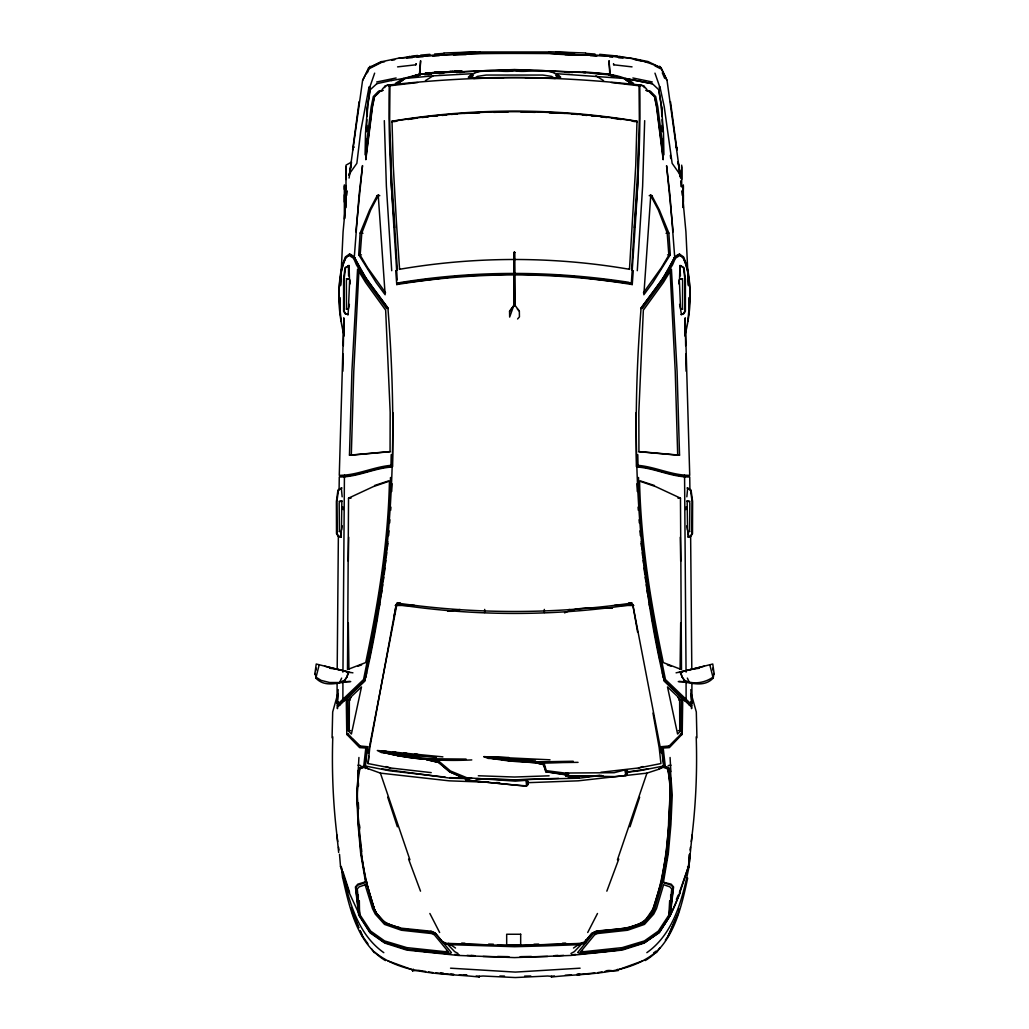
<?xml version="1.0" encoding="UTF-8"?>
<svg xmlns="http://www.w3.org/2000/svg" width="1029" height="1029" viewBox="0 0 1029 1029"><rect width="100%" height="100%" fill="white"/><g stroke="black" fill="none" stroke-linecap="round" stroke-linejoin="round"><path stroke-width="1.5" d="M344.355 202.057L344.355 194.79M344.355 189.387L344.355 185.979M344.792 212.296L344.792 204.256M344.792 197.542L344.792 192.474M346.001 201.838L346.001 194.455M346.001 189.053L346.001 185.529M346.001 179.483L346.001 166.814M681.687 179.47L681.687 166.814M682.896 206.829L682.896 204.141M682.896 197.427L682.896 192.474M683.333 202.057L683.333 194.79M683.333 189.387L683.333 185.979M338.554 705.045L343.699 699.9L342.876 698.974L342.927 681.494M342.953 671.963L344.419 476.967L345.242 476.144L344.522 475.321M349.255 730.346L349.358 699.488L351.198 697.289M392.641 466.587L392.846 412.59M390.48 477.482C389.515 545.679 377.18 612.937 363.546 679.539L337.731 704.222L337.01 703.193L337.113 683.951M337.19 669.519L338.361 536.366M382.364 89.086L385.348 85.896L388.332 85.073L389.245 86.204C387.843 150.916 393.438 215.46 397.22 279.991M688.427 285.007L685.919 231.821L682.934 199.832M680.683 622.905L680.079 669.197M681.494 732.301L681.905 698.061L664.219 680.979C635.292 558.94 631.176 432.797 641.08 308.121C652.952 291.914 666.213 276.158 674.304 257.623L675.333 258.343L679.95 255.359L677.802 254.639L674.407 257.52L675.333 258.343L672.554 264.826L663.499 279.631L642.315 308.636M348.535 498.152L347.506 669.57L365.707 662.573C378.338 602.827 388.165 542.257 389.451 481.083L373.308 486.627L348.535 498.152L351.043 498.152M366.44 139.365L366.221 154.8L372.176 107.08L374.337 96.597L379.585 91.247L382.621 90.269M680.876 730.654L681.288 700.003L667.512 686.948L677.596 734.05L680.876 730.654L678.317 730.654M445.3 942.757L442.624 942.075L446.74 943.619L513.677 945.677L580.626 943.619L584.215 942.59L591.624 933.637L596.563 931.374L626.995 928.094L642.418 922.846L645.607 919.862L653.016 908.967L661.338 881.917L666.277 853.221L668.85 824.641L670.188 794.812L669.262 771.068L667.821 767.981L663.602 766.026L661.338 746.694L663.19 748.032L669.364 747.62L682.214 734.153L682.729 698.871L676.67 692.916M339.081 489.804L339.274 476.967C356.934 477.263 373.386 468.465 390.994 467.089L392.229 466.176L390.994 465.352C373.411 466.857 356.922 475.488 339.274 475.321L343.802 318.09L344.11 333.923M348.304 561.242L348.702 537.241M680.413 275.862L679.95 265.546L679.539 278.808L681.803 278.91L682.626 280.454L682.523 308.327L680.568 309.253L681.494 314.694L683.963 313.562L685.404 311.208L685.404 279.116L683.963 267.707L680.568 265.546M342.876 371.25L343.171 354.053M343.339 345.654L343.802 318.09M669.467 912.659L671.731 888.915L669.879 886.857L663.602 884.696L656.515 908.556L653.737 914.099L644.476 924.389L627.613 930.242L597.489 933.535L594.608 934.872L580.42 952.044L622.159 947.632L644.373 940.943L658.367 931.065L668.85 915.128L669.673 900.735M366.054 147.443L365.809 159.727L372.485 106.772L374.543 96.7L379.791 91.555L382.775 90.578M390.994 465.352L391.2 454.651M644.681 120.65L642.623 186.262L637.285 270.691M688.903 314.591L688.903 297.715M392.023 121.936L392.023 121.216C472.916 107.723 556.084 107.723 636.977 121.216L635.742 165.643L629.465 269.392M670.715 778.053L669.673 824.641L667.615 853.53L662.573 882.329L654.663 909.173L652.193 913.791L643.549 923.36L627.201 928.917L596.769 932.197L593.064 933.946L577.642 952.558L580.317 953.381L622.262 949.265L644.887 942.281L659.087 931.991L669.982 914.922L673.275 887.474L671.114 885.107L662.573 882.329M670.869 771.634L670.072 757.485M686.845 496.814L687.668 487.965L691.064 490.126L692.607 501.547L692.504 533.627L690.961 536.096L688.491 537.125L687.668 531.774L689.623 530.745L689.829 502.885L689.006 501.342L686.742 501.239M390.197 136.973L391.303 185.49L394.583 227.705M349.461 455.165L351.918 371.25L357.577 269.251L365.501 282.306L385.656 310.179L390.171 412.179L390.068 451.564L349.461 455.165L351.969 455.165M337.628 702.575L337.422 708.647L337.936 694.459M340.097 297.715L340.097 314.591M342.258 501.239L339.994 501.342L339.171 502.885L339.377 530.745L341.332 531.774L341.023 537.125L340.715 531.671L339.068 531.569M391.715 491.476L392.01 483.694M366.44 130.503L366.864 119.621M366.98 116.509L367.353 107.183L369.913 90.012L376.807 83.735M366.581 131.648L366.826 125.422M367.186 116.097L367.559 106.772L370.221 89.909L368.999 87.233L369.913 87.233M565.603 775.686L565.706 773.023L614.146 772.715L624.835 769.936L627.407 770.554L627.407 773.229L625.966 775.583L615.175 776.612L565.603 775.686L603.226 775.982M332.791 736.815C331.621 771.776 333.203 806.929 337.731 841.606M340.56 285.715L341.075 274.589M358.941 270.112L353.77 371.353L351.301 455.165L390.428 451.68M687.153 500.93L687.565 530.334L686.793 525.858M337.01 703.193L338.181 689.623M355.828 231.821L362.517 165.592L359.018 195.42L354.285 257.211L365.912 278.087L388.332 308.533M527.826 782.683L578.157 780.831L646.945 773.126L658.573 769.319L663.19 766.129L667.821 767.981C674.805 805.398 668.297 844.59 662.161 881.917L671.217 884.181L673.583 886.959L670.394 914.305L669.364 915.025L669.506 912.762M349.075 178.081L351.365 163.161M419.781 74.667L420.617 60.711L419.382 74.783M358.709 254.742L360.15 233.056L369.617 210.019L377.219 195.523L378.248 195.42L385.142 294.744L376.19 282.615L358.709 254.742L361.449 254.883M631.626 270.112L638.006 165.746L639.343 118.644L639.035 84.918C584.266 78.963 529.06 76.223 473.983 78.127L469.456 77.201C480.569 64.968 500.48 73.856 514.5 70.628C528.52 73.856 548.431 64.968 559.544 77.201L555.017 78.127C499.94 76.429 444.734 78.873 389.965 84.918L389.245 85.844L417.53 82.552M567.249 275.721L631.317 283.592C635.665 217.891 641.028 152.112 639.755 86.204L640.668 85.073L643.652 85.896L646.636 89.086M360.15 255.153L361.796 233.056L370.633 210.019L378.646 194.841M395.728 270.588L396.757 284.57C474.549 271.695 554.451 271.695 632.243 284.57L633.272 270.588M348.021 314.591L348.432 309.253L346.477 308.327L346.374 280.454L347.197 278.91L349.461 278.808L349.05 265.546L345.037 267.707L343.596 279.116L343.596 311.208L345.037 313.562L348.021 314.591L345.037 313.562M367.559 106.772L365.501 133.204L365.089 154.8L371.147 107.08L373.308 96.597L378.556 91.247L382.814 90.076M655.795 934.281C674.201 917.006 680.375 890.072 688.388 866.804L688.723 863.447M688.954 860.488L689.404 854.597M646.842 952.661C674.124 933.444 682.6 898.253 688.903 867.318L690.137 853.633L689.417 862.276M388.628 535.62L389.013 530.874M389.657 522.951L389.901 519.786M390.673 510.281L390.93 507.117M689.108 867.01L687.565 867.01L688.903 867.318L689.494 854.327M338.039 701.752L337.834 704.016L338.965 705.457L340.097 704.633M431.228 772.625L390.48 767.981L368.073 763.557L368.794 756.186M690.343 852.501L692.093 835.021M368.279 753.022L396.86 604.473C474.729 616.41 554.888 616.41 632.758 604.473L661.338 753.022M634.417 227.705L637.697 185.49L638.803 136.973M346.066 199.832L343.081 231.821L340.573 285.007M374.646 73.149L369.411 88.262M368.073 763.557L369.81 747.723L396.242 604.473L398.403 603.238C475.269 614.21 553.731 614.21 630.597 603.238L632.758 604.473L637.594 632.14M535.89 762.939L535.993 762.013L544.212 763.557L546.27 770.657L568.484 773.538L568.484 775.287L545.962 771.789L543.402 764.586L535.787 762.733L543.801 764.688L545.962 771.789M366.838 881.917L365.501 881.814L360.664 853.221L358.092 824.744L356.754 795.018L358.504 771.068L360.253 767.57L363.751 766.129L365.809 748.032L367.662 746.694L365.398 766.026L361.179 767.981M387.714 541.55L380.203 599.341L364.678 680.259L346.992 697.34L343.802 699.797L342.773 699.077M384.216 574.143L384.962 568.008M385.515 563.416L385.888 560.355M386.441 555.75L386.814 552.689M387.56 546.553L387.933 543.492M358.131 771.634L358.928 757.485M469.558 778.876L469.147 780.522L449.917 771.891L438.92 762.528L426.688 759.646L426.791 758.823L439.537 761.807L450.432 770.965L468.092 778.271M349.05 265.546L345.551 267.707L344.11 279.013L344.11 311.208L345.654 313.562M370.016 66.255L362.62 80.146L349.358 174.956M691.269 841.606C695.797 806.929 697.379 771.776 696.209 736.815M527.864 784.638L528.276 781.551L526.012 780.316L515.323 781.14L466.986 777.744L466.266 780.214L516.043 785.153L526.629 785.873L527.864 784.638L525.086 786.079L466.266 780.214M342.155 496.814L341.332 487.965L337.936 490.126L336.393 501.547L336.496 533.627L338.039 536.096L340.509 537.125M341.95 487.965L338.451 490.126L336.907 501.547L337.113 533.627L338.554 535.993L341.023 537.125M346.683 195.42L347.3 190.995M314.797 674.304L316.237 664.014L338.863 669.673M381.463 593.72L381.888 590.71M382.312 587.7L382.737 584.691M383.367 580.163L383.791 577.153M678.716 283.811L679.333 279.425L680.568 308.841L679.59 304.391M389.965 84.918L389.657 118.644L390.994 165.746L397.374 270.112M374.646 952.147C403.767 975.749 443.859 972.997 479.231 977.035L479.334 976.315L483.038 976.006L515.323 977.55L547.608 976.006L551.312 976.315L551.415 977.035C586.787 972.971 626.983 975.814 656 952.044M359.121 101.627L352.638 150.067L352.947 147.288L353.873 147.083L352.947 148.112M685.854 509.625L686.292 506.731M690.035 850.044L690.446 847.266M663.499 881.814L668.336 853.221L670.908 824.744L672.246 795.018L670.496 771.068L668.747 767.57L664.014 766.129L661.956 747.003L668.747 746.694L676.876 738.359M349.5 173.798L351.506 162.093L346.001 165.154L346.001 207.639M342.207 525.858L341.435 530.334L341.847 500.93M365.835 677.275L366.658 672.786M394.03 616.461L394.621 613.387M395.2 610.313L396.358 604.164M368.935 660.657L369.514 657.582M370.106 654.521L372.447 642.237M373.025 639.176L373.617 636.102M374.196 633.028L375.366 626.893M376.241 622.365L376.82 619.355M379.161 607.29L379.74 604.267M684.89 333.923L685.198 318.09L689.726 475.321C672.078 475.488 655.589 466.857 638.006 465.352L636.771 466.176L638.006 467.089C655.614 468.465 672.066 477.263 689.726 476.967L689.919 489.804M368.999 87.233L360.767 130.94L356.857 163.328L348.638 174.956M687.668 878.11C681.198 907.912 673.416 943.593 645.196 960.584M349.41 304.391L348.432 308.841L349.667 279.425L350.284 283.811M350.079 681.494C338.644 682.098 325.576 688.285 315.826 678.111L319.222 664.734M687.771 321.382C689.919 300.352 692.35 276.84 683.552 256.903L679.436 254.034L673.892 258.035M684.774 335.917C691.424 310.887 692.787 282.409 683.552 258.035L679.024 254.536L682.832 257.314L686.021 264.312L687.771 271.412M466.369 780.316L466.986 777.744M679.191 909.147L678.111 913.585L668.027 936.313L665.351 940.082M341.229 271.412L342.979 264.312L346.168 257.314L349.873 254.536L351.198 254.639L354.593 257.52L353.667 258.343L356.446 264.826L365.501 279.631L386.685 308.636M315.723 670.702L316.34 668.233M315.826 678.111L316.379 675.912M342.67 671.628L343.802 670.805L348.329 672.04L346.992 676.876L343.802 681.597L350.735 681.597M713.997 673.481L713.174 678.111C703.424 688.285 690.356 682.098 678.921 681.494M337.898 693.353L332.689 711.939L332.071 737.844M627.407 770.554L625.966 775.583L624.835 769.936M352.921 672.837L348.535 672.143L346.992 676.876L343.802 681.597M629.98 826.801L639.652 797.179M680.259 891.68L679.436 892.297L688.388 866.804M415.78 64.814L416.089 63.888L415.78 64.814L397.58 66.872M617.439 859.807L646.945 773.126M384.73 87.645L385.348 85.896L388.332 85.073L389.245 86.359L389.965 85.124M513.78 305.549L509.664 317.061L509.561 311.311L513.78 305.549L514.397 252.079L515.014 305.343L519.336 311.105L519.439 316.855L517.587 318.977M606.84 891.165L618.776 859.086M525.086 786.079L526.629 785.873L528.276 781.551M668.747 746.694L676.67 738.771M367.314 72.84L369.102 68.724L381.643 62.345L384.55 61.766M676.362 899.372L678.214 895.127M680.259 892.606L670.394 915.231L659.589 932.3L644.373 942.59L619.702 949.947M668.027 936.313L678.008 913.585M439.1 72.223L438.2 72.519L444.013 72.004M315.003 673.481L316.032 677.185L321.074 680.362L329.614 682.523L339.583 682.523L341.641 678.111M362.722 80.352L368.588 68.107L381.54 61.727L399.226 58.036L420.102 56.081L480.26 53.302L549.357 53.302L609.515 56.081L630.391 58.036L647.974 61.521L661.132 67.901L666.998 80.146L680.542 178.081M604.988 971.479C608.808 968.623 615.985 972.971 618.673 969.627L642.726 960.893M587.713 932.506L597.489 913.482M412.488 970.656L413.208 969.318L412.693 970.759L411.973 969.627L387.92 960.893M413.414 969.421L412.693 970.759L418.456 970.347L425.659 971.479M397.374 283.181L400.77 282.46C476.015 270.241 553.139 270.691 628.436 282.255L631.317 283.592M668.104 256.401L661.441 267.604L643.434 292.776M687.977 537.125L690.446 535.993L691.887 533.627L692.093 501.547L690.549 490.126L687.05 487.965M670.291 254.742L652.81 282.615L643.858 294.744L650.752 195.42L651.781 195.523L659.383 210.019L668.85 233.056L670.291 254.742L667.551 254.883M680.979 314.591L683.346 313.562L684.89 311.208L684.89 279.013L683.449 267.707L679.95 265.546M365.192 885.004L372.485 908.556L375.263 914.099L384.524 924.389L401.387 930.242L431.511 933.535L434.392 934.872L448.58 952.044L406.841 947.632L384.627 940.943L370.633 931.065L360.15 915.128L359.533 912.659L357.269 888.915L359.121 886.857L365.398 884.696M691.887 683.951L691.99 703.193L691.269 704.222L665.454 679.539C651.82 612.937 639.485 545.679 638.52 477.482M656.412 952.661L659.988 947.632M678.716 254.948L679.539 254.137M365.809 748.032L359.635 747.62L347.095 734.667L347.815 733.741L360.253 746.694L367.044 747.003L364.986 766.129L363.751 766.129M691.064 694.459L691.578 705.354L690.858 706.28L681.597 697.752M396.757 284.57L397.683 283.438L426.276 279.425M584.215 942.59L592.241 932.917M585.552 940.12L585.552 943.001L581.552 944.133L580.729 943.413L579.7 944.648L545.653 945.883L514.5 946.706L449.3 944.648L448.271 943.413L447.448 944.133L443.448 943.001L435.936 933.946L432.231 932.197L401.799 928.917L385.451 923.36L376.807 913.791L374.337 909.173L366.427 882.329L357.886 885.107L355.725 887.474L359.018 914.922L369.913 931.991L384.113 942.281L406.738 949.265L450.638 953.381L451.358 952.558L443.448 943.001M509.561 311.311L514.397 305.034L514.397 252.079L514.5 305.857M581.552 944.133L574.349 951.632L570.954 953.484M684.478 475.321L683.758 476.144L684.581 476.967L686.047 671.963M690.446 705.045L685.301 699.9L686.124 698.974L686.073 681.494M378.556 92.893L374.337 96.597M676.773 738.462L681.185 733.741L682.214 734.153M470.793 78.024L473.263 75.464M365.295 680.259L353.397 691.912M341.229 321.382C339.081 300.352 336.65 276.84 345.448 256.903L349.564 254.034L355.108 258.035M344.226 335.917C337.576 310.887 336.213 282.409 345.448 258.035L349.873 254.536M353.77 258.549L354.696 257.623C362.787 276.158 376.048 291.914 387.92 308.121C397.824 432.797 393.708 558.94 364.781 680.979L347.095 698.061L352.33 692.916M515.014 252.388L513.78 252.491M640.668 308.533L663.088 278.087L674.715 257.211L669.982 195.42L666.586 165.695L673.172 231.821M343.699 699.9L342.876 698.974M344.11 700.312L347.403 697.752L339.274 705.56L338.142 706.28L337.422 705.354M684.581 475.321L683.655 476.144L684.581 476.967M446.226 943.516L447.242 943.413M347.712 700.003L361.488 686.948L351.403 734.05L348.124 730.654L347.712 700.003L350.284 700.003M580.935 951.941L582.568 950.397M348.947 255.462L349.976 254.536L349.05 255.359L353.667 258.343L354.696 257.623M639.755 86.204L640.771 85.278L643.652 85.896L644.27 87.645M344.419 476.967L345.345 476.144L344.419 475.321M641.286 541.55L648.797 599.341L664.322 680.259L682.008 697.34L685.198 699.797L686.124 698.974M685.301 699.9L686.227 699.077M347.403 672.76L348.535 672.143M564.548 612.872C579.044 605.952 596.653 608.28 612.396 608.28M653.672 952.893L656.103 951.118M578.98 944.339L573.487 948.043M624.937 774.978L627.407 773.229M669.364 915.025L670.394 914.305M397.374 83.478L405.194 78.436L420.205 74.332L443.345 72.583L514.5 69.702L585.655 72.583M648.18 939.477L651.987 936.879M352.947 147.7L353.873 147.083M474.292 78.436L477.379 76.378L486.215 75.053L542.785 75.053L551.621 76.378L554.708 78.436M425.453 80.596L433.055 75.863L472.234 73.715L468.324 77.201L473.674 78.436L503.503 77.908M395.419 83.426L403.445 78.5L419.793 74.178L443.653 72.429L514.5 69.548L585.347 72.429M396.242 84.249L402.725 80.043M396.242 84.404L402.725 80.185M662.56 139.365L662.779 154.8L656.824 107.08L654.663 96.597L650.444 92.893M676.079 672.837L685.198 670.805L686.33 671.628M617.439 969.318L618.159 970.656M368.485 67.901L381.643 61.521M339.583 682.523L344.522 680.259M658.573 769.319L663.19 767.261L667.409 768.804C672.22 786.799 668.799 806.427 668.541 824.949C666.779 853.581 662.535 882.149 652.913 909.276C644.051 931.425 615.123 928.209 595.945 931.271L593.476 932.377M347.095 734.667L347.815 733.741M488.518 782.272L449.197 780.831L380.408 773.126L364.163 767.261L359.944 768.804C354.246 796.459 359.635 825.67 361.385 853.736M404.371 79.22L403.754 78.397L391.406 80.558M629.465 268.685L628.23 269.083C553.087 256.298 475.912 256.298 400.77 269.083L399.535 268.685L396.448 222.508L393.258 165.643L392.023 121.216M357.706 666.239L361.591 664.94M374.543 485.508L388.255 481.045M624.217 948.597L628.539 947.207M637.183 944.403L644.373 942.075M407.214 57.225L410.121 56.286M600.91 772.264L638.52 767.981L643.035 766.541M415.266 75.413L419.793 74.178M415.369 76.236L419.896 75.001M415.369 76.378L419.896 75.156M690.137 669.673L712.763 664.014L714.203 674.304M679.024 672.554L690.755 669.364L699.488 668.233M365.501 881.814L357.783 884.181L355.417 886.959L358.606 914.305L359.635 915.025L359.494 912.762M582.054 942.757L584.729 942.075M704.325 666.175L680.671 672.04L682.008 676.876L685.198 681.597L678.265 681.597M687.668 866.598L688.491 866.392M376.601 83.735L391.612 80.455M376.704 81.986L396.139 77.985M391.843 60.312L394.75 59.733M452.721 71.4L450.972 71.773L452.734 71.528M638.52 767.981L660.927 763.557L659.19 747.723L652.978 713.097M663.602 766.026L638.932 770.862L626.327 772.29M392.229 466.176C374.492 467.603 357.899 476.44 340.097 476.144M647.768 768.933L626.314 772.149M436.849 72.429L437.955 72.223L425.041 73.291L432.746 72.673M460.658 71.078L461.494 70.885L459.989 71.194L461.854 70.821L453.635 71.618L456.207 71.323M428.707 72.802L426.43 73.072L428.771 73.072M446.805 71.837L445.57 72.043L447.911 71.914M436.335 72.635L434.572 72.506L437.955 72.223M431.627 72.737L430.392 72.789M441.981 72.107C446.586 71.657 442.972 72.519 441.222 72.171M440.361 72.39L439.023 72.467M443.936 72.043L447.911 71.773L446.702 71.837M448.927 71.747L451.191 71.477L449.287 71.696M454.702 71.554L459.063 71.155L456.863 71.117M597.798 972.611L602.106 971.929M393.605 121.692L396.77 121.203M407.844 119.493L417.324 118.026M432.463 72.725L434.572 72.506M392.165 121.409C473.07 108.457 555.93 108.457 636.835 121.409M447.615 611.277L460.066 609.502M397.683 283.592L461.751 275.721M668.207 765.576L671.011 765.203M601.283 775.351L579.391 778.156L514.809 779.802L475.437 778.799M440.734 72.094L438.2 72.519M602.724 951.941L607.354 951.401M611.985 950.847L616.615 950.307M439.357 72.3L442.264 71.979L439.357 72.442M585.372 776.934L590.106 776.393M593.257 776.033L599.547 775.326M411.639 56.119L417.684 55.463M420.707 55.129L429.916 54.331M577.153 974.733L594.826 972.945M421.967 117.55L428.141 116.894M434.328 116.251L437.428 115.93M442.058 115.441L446.702 114.965M451.345 114.476L457.519 113.833M571.571 954.822L575.841 954.41M406.584 58.151L412.539 57.598M417.015 57.174L423.202 56.698M661.338 746.694L669.056 745.974M399.02 58.241C448.927 52.801 499.219 53.264 549.357 53.508C586.26 57.264 626.867 50.884 661.03 68.107L666.895 80.352M405.194 78.436L433.055 75.863M580.112 953.999L587.649 953.317M590.659 953.047L598.209 952.352M580.112 968.186L515.323 972.096L450.535 968.186M554.464 975.981L551.415 976.212L551.415 977.035M628.732 602.943L631.922 602.698M424.668 74.654L431.022 74.178M438.984 73.599L443.756 73.252M427.845 74.564L431.022 74.332M666.033 233.261L668.85 233.056M576.947 974.257L579.803 974.051M554.772 955.607L557.975 955.388M554.001 956.031L563.583 955.375M681.288 309.253L682.832 309.15M434.598 54.022L443.962 53.405M432.836 56.081L439.242 55.669M689.932 531.569L688.285 531.671L688.491 537.125M649.209 195.677L651.781 195.523M577.153 974.63L580.009 974.463M440.348 72.249L456.452 71.142M451.435 71.696L443.666 72.197M456.953 71.387L460.645 70.95M456.374 72.532L464.272 72.094M473.739 71.554L484.749 71.078M459.539 72.506L464.272 72.236M476.89 71.528L484.749 71.233M434.174 72.583L435.126 72.39M339.068 501.342L341.435 501.239M346.168 278.91L348.638 278.808M455.011 52.968L475.527 52.157M562.477 943.207L565.654 943.078M580.729 943.413L514.5 945.574L497.367 945.111M537.524 762.888L569.912 762.077M549.1 775.815L514.5 777.024L478.331 775.763M558.606 778.361L514.5 779.905L476.697 778.58M568.047 778.027L579.083 777.641M443.962 52.993L480.26 51.759M453.532 55.039L466.15 54.601M463.783 113.396L479.63 112.856M493.894 112.367L508.159 111.878M461.751 275.875L514.5 273.971L567.249 275.875M462.973 759.891C436.219 760.92 409.208 759.273 383.29 752.25L381.952 752.148C411.304 759.389 441.634 761.421 471.784 759.916M534 944.21L538.681 944.095M565.14 975.235L571.468 975.08M509.805 70.486L519.195 70.486M524.61 976.122L530.797 976.006M520.648 956.661L531.414 956.455M519.941 956.996L547.608 956.468M480.26 51.964L549.357 51.964M466.073 759.08L426.996 758.72L382.055 751.633L401.078 756.148M395.2 605.515L414.443 605.348M659.087 87.233L660.001 87.233L664.219 106.566L672.143 163.328L680.465 175.162M350.284 254.948L349.461 254.137M677.031 455.165L679.539 455.165L677.082 371.25L671.422 269.251L663.499 282.306L643.344 310.179L638.829 412.179L638.932 451.564L679.539 455.165M688.903 476.144C671.101 476.44 654.508 467.603 636.771 466.176M677.957 498.152L680.465 498.152L681.494 669.57L663.293 662.573C650.662 602.827 640.835 542.257 639.549 481.083L655.692 486.627L680.465 498.152M680.465 672.143L682.008 676.876L684.478 680.259C693.276 684.941 705.019 682.806 712.968 677.185L709.778 664.734M678.716 700.003L681.288 700.003M348.124 730.654L350.683 730.654M359.43 914.922L358.606 914.922L370.016 932.814L384.833 943.104L406.738 950.089L458.149 955.439L514.5 957.6L570.851 955.439L622.262 950.089L644.167 943.104L658.984 932.814L670.394 914.922L669.57 914.922M578.054 762.348C548.624 762.669 519.092 763.827 490.023 758L488.582 758L535.993 762.939M614.557 605.348L633.8 605.515M525.497 77.908L555.326 78.436L560.676 77.201L556.766 73.715L623.806 78.436L631.626 83.478M497.586 956.455L508.352 956.661M483.038 956.468L509.175 956.97M499.85 976.006L504.493 976.097M544.251 71.078L555.261 71.554M544.251 71.233L552.11 71.528M573.204 761.241L536.199 761.91L488.788 757.383L510.796 760.778M465.983 778.567L450.226 778.156L381.849 768.933M459.178 975.08L467.089 975.273L463.963 975.029M488.672 944.095L493.354 944.21M492.685 944.995L448.271 943.413M535.479 760.161L488.17 758.412L483.862 756.662L508.879 757.511M549.357 51.759L585.655 52.993M565.037 54.666L576.086 55.039M520.841 111.878L535.106 112.367M549.37 112.856L565.217 113.396M449.917 777.641L460.953 778.027M468.825 778.31L471.977 778.413M496.377 782.567L499.528 782.683M555.673 52.209L574.606 52.968M680.362 278.808L682.832 278.91M461.699 943.078L464.889 943.207M687.565 501.239L689.932 501.342M550.026 759.814L483.862 756.662M564.728 72.094L572.626 72.532M564.728 72.236L569.461 72.506M377.219 195.523L379.791 195.677M442.894 756.881L377.321 750.501L381.437 752.559L436.463 757.537M453.48 974.733L435.82 972.945M590.363 55.669L596.781 56.081M585.655 53.405L595.019 54.022M599.701 54.331L617.979 56.119M346.168 309.15L347.712 309.253M471.025 955.388L474.228 955.607M467.063 955.375L475.051 955.915M450.843 974.051L453.686 974.257M591.714 72.892C605.785 74.101 621.876 74.191 633.581 83.426M360.15 233.056L362.967 233.261M591.829 73.046L599.547 73.625M602.621 73.856L608.795 74.332L623.806 78.436M638.572 451.68L677.699 455.165L675.23 371.353L670.059 270.112M397.078 602.698L400.268 602.943M476.17 975.981L479.231 976.212L479.231 977.035M432.437 952.352L438.47 952.905M442.997 953.317L449.03 953.87M609.618 56.904L612.602 57.174M618.57 57.74L623.034 58.151M611.47 82.552L639.755 85.844L639.035 84.918M352.33 738.771L359.944 745.974L367.662 746.694M382.003 750.938L386.672 751.389M392.911 751.98L396.024 752.276M403.818 753.009L406.931 753.305M414.726 754.051L417.851 754.347M454.805 954.41L459.075 954.822M571.481 113.833L577.655 114.476M582.298 114.965L586.942 115.441M591.572 115.93L594.672 116.251M600.859 116.894L607.033 117.55M440.489 972.894L443.448 973.228M613.837 64.814L613.528 63.888L613.837 64.814L632.038 66.872M445.197 777.114L390.068 770.862L365.398 766.026M414.031 950.307L417.118 950.667M423.292 951.401L426.379 951.761M329.512 668.233L338.245 669.364L349.976 672.554M357.989 765.203L360.793 765.576M602.724 279.425L631.317 283.438L632.243 284.57M568.934 609.502L573.603 610.171M545.55 771.583L567.056 774.747M611.676 118.026L621.156 119.493M632.23 121.203L635.395 121.692M428.527 971.929L432.849 972.611M488.788 757.383L510.898 760.984M446.432 950.397L448.065 951.941M625.555 78.5L652.193 83.735M634.867 59.733L642.147 61.187M645.067 61.766L647.974 62.345M632.861 77.985L652.296 81.986M676.67 148.112L675.744 147.083L676.67 147.288L676.979 150.067L670.496 101.627M348.329 672.04L324.675 666.175M382.055 751.633L401.078 756.354M341.332 866.598L340.509 866.392L339.506 854.327M340.612 866.804L341.435 867.01L340.509 866.392L348.741 891.68L358.812 913.508M609.207 74.178L613.734 75.413M609.104 75.001L613.631 76.236M609.104 75.156L613.631 76.378M646.186 90.076L650.444 91.247L655.692 96.597L657.853 107.08L663.911 154.8L663.499 133.204L661.441 106.772L658.779 89.909L661.647 107.183L662.02 116.509M385.965 766.541L390.48 767.981M646.379 90.269L649.415 91.247L654.663 96.597M619.497 56.286L622.404 57.225M387.714 943.053L394.904 945.381M400.667 947.246L407.87 949.574M640.745 481.045L654.457 485.508M646.225 90.578L649.209 91.555L654.457 96.7L656.515 106.772L663.19 159.727L662.946 147.443M624.629 79.22L625.246 78.397L652.399 83.735L659.087 90.012L660.001 87.233M667.409 664.94L671.294 666.239M399.509 927.476C388.756 925.431 378.44 920.067 374.44 909.276C366.517 885.879 361.218 861.53 360.189 836.809M430.791 931.374L435.73 933.637L443.139 942.59M469.147 780.214L449.506 771.789L438.508 762.425L426.688 759.646M435.113 932.917L431.408 931.271L400.358 928.094L384.936 922.846L376.395 913.07L374.337 908.967L366.015 881.917L361.076 853.221L358.504 824.641L357.166 794.812L358.092 771.068L359.533 767.981L364.163 766.129L368.794 769.319M595.945 75.863L603.547 80.596M654.946 65.895L660.515 68.724M458.046 953.484L454.651 951.632L447.448 944.133M455.513 948.043L450.02 944.339M626.275 80.043L632.758 84.249M626.275 80.185L632.758 84.404M609.309 61.727L609.001 60.711L610.236 74.783M675.744 147.083L676.67 147.7M358.606 914.305L359.635 915.025M688.903 704.633L690.035 705.457L691.166 704.016L690.961 701.752M348.741 891.68L349.564 892.297L342.863 871.473M385.451 960.584C357.166 943.593 349.59 907.848 342.773 878.11M680.671 672.04L681.597 672.76M682.729 698.871L685.713 701.238L684.89 700.312M383.804 952.661C356.458 933.444 348.214 898.163 341.435 867.318M388.229 85.278L389.245 86.204M675.603 691.912L663.705 680.259M679.127 254.536L680.053 255.462M674.304 257.623L675.23 258.549M517.343 309.047L519.336 311.105M555.737 75.464L558.207 78.024M659.589 66.255L661.132 67.901M679.333 173.824L680.362 174.956M677.802 697.289L679.642 699.488L679.745 730.346M681.185 733.741L681.905 734.667M385.566 292.776L367.559 267.604L360.896 256.401M362.62 936.313L360.124 930.628L362.62 936.313L367.983 943.863M371.559 948.892L374.234 952.661M639.035 85.124L639.755 86.359L640.771 85.278M365.514 768.509L364.163 766.129L364.163 767.261M684.478 680.259L685.198 681.597M650.354 194.841L658.367 210.019L667.204 233.056L668.85 255.153M429.865 913.482L439.64 932.506M687.359 678.111L689.417 682.523M352.535 913.585L358.838 927.798L351.043 907.681M662.303 72.84L664.683 78.32M359.944 745.974L360.253 746.694M408.577 859.086L420.514 891.165M660.206 88.262L654.971 73.149M380.408 773.126L409.915 859.807M387.714 797.179L397.374 826.801M691.102 693.353L696.311 711.939L696.929 737.844M712.66 668.233L713.277 670.702M712.621 675.912L713.174 678.111M690.819 689.623L691.99 703.193M649.26 604.267L649.839 607.29M652.18 619.355L652.759 622.365M653.634 626.893L654.804 633.028M655.383 636.102L655.975 639.176M656.553 642.237L658.894 654.521M659.486 657.582L660.065 660.657M662.342 672.786L663.165 677.275M342.708 506.731L343.146 509.625M338.554 847.266L338.965 850.044M681.7 190.995L682.317 195.42M645.209 577.153L645.633 580.163M646.263 584.691L646.688 587.7M647.112 590.71L647.537 593.72M670.355 155.366L670.741 158.492M641.067 543.492L641.44 546.553M642.186 552.689L642.559 555.75M643.112 560.355L643.485 563.416M644.038 568.008L644.784 574.143M341.512 868.553L342.567 877.801M663.19 748.032L665.249 766.129M526.012 780.316L526.629 785.873M336.907 835.021L338.657 852.501M359.61 827.818L359.327 824.641L359.648 829.207M361.475 848.462L361.758 851.639M638.07 507.117L638.327 510.281M639.099 519.786L639.343 522.951M639.987 530.874L640.372 535.62M391.715 270.691L386.377 186.262L384.319 120.65M680.722 180.911L681.082 186.571M609.001 61.521L609.837 74.667M433.582 72.802L429.17 73.008M687.925 274.589L688.44 285.715M358.336 802.671L358.619 808.948M662.136 119.621L662.56 130.503M661.441 106.772L661.814 116.097M662.174 125.422L662.419 131.648M565.706 773.023L565.809 775.583M636.99 483.694L637.285 491.476M691.372 702.575L691.578 708.647L691.578 705.354M358.388 782.876L358.465 786.092M637.8 454.651L638.006 465.352M685.198 318.09L685.661 345.654M685.828 354.053L686.124 371.25M359.327 900.735L359.533 912.659M690.639 536.366L691.81 669.519M680.298 537.241L680.696 561.242M348.432 265.546L348.587 275.862M348.921 669.197L348.316 622.905M346.271 698.871L346.786 734.153M636.154 412.59L636.359 466.587M683.333 184.873L683.333 207.858M682.896 188.281L682.896 206.932M681.687 165.154L681.687 186.866M670.702 894.715L670.702 900.632M663.19 766.129L663.19 767.261M636.977 121.216L636.977 121.936M544.315 609.4L544.315 612.589M484.685 609.4L484.685 612.589M399.535 268.685L399.535 269.392M358.298 894.715L358.298 900.632M344.792 188.281L344.792 218.238M344.355 184.873L344.355 219.061M680.259 174.956L679.642 175.985L680.362 175.264L678.008 161.682L680.259 174.956M344.213 700.209L343.287 701.238L344.213 700.209M430.238 72.673L428.488 73.085L430.238 72.673M520.674 934.255L506.68 934.255L506.68 944.751L520.674 944.751L520.674 934.255M607.972 74.024L583.392 71.76L583.392 72.48L607.972 74.744L607.972 74.024"/></g></svg>
